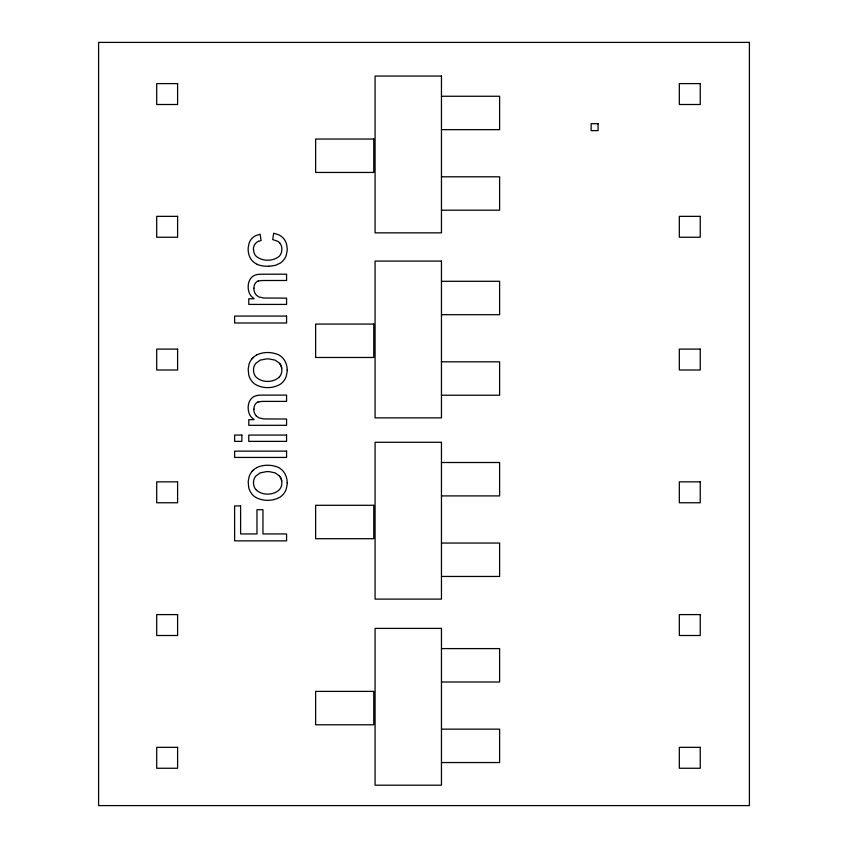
<?xml version="1.0" encoding="UTF-8"?>
<svg xmlns="http://www.w3.org/2000/svg" width="848" height="848" viewBox="0 0 848 848"><rect width="100%" height="100%" fill="white"/><g stroke="black" fill="none" stroke-linecap="round" stroke-linejoin="round"><path stroke-width="1.27" d="M279.511 376.809C273.618 382.957 261.714 382.978 255.831 376.809A10.102 10.102 0 0 1 253.722 372.357L253.563 371.223A12.614 12.614 0 0 1 253.52 369.452L253.637 368.318A10.123 10.123 0 0 1 255.842 363.336L260.166 360.135L266.601 358.895A30.337 30.337 0 0 1 269.208 358.937L275.102 360.135L279.501 363.315A10.028 10.028 0 0 1 281.631 367.746L281.833 369.452A12.603 12.603 0 0 1 281.79 371.223L281.621 372.357A10.081 10.081 0 0 1 279.511 376.809M279.511 489.519C273.618 495.677 261.714 495.688 255.831 489.519M252.015 358.736L253.202 357.474M252.015 471.446L253.202 470.184M256.732 354.899C263.431 351.697 271.72 351.803 278.494 354.75A15.55 15.55 0 0 1 284.917 361.036A18.486 18.486 0 0 1 287.186 370.046M256.732 467.608C263.431 464.407 271.72 464.524 278.494 467.46A15.55 15.55 0 0 1 284.917 473.746A18.486 18.486 0 0 1 287.186 482.756M258.502 241.362L261.067 240.503L260.124 234.207L255.608 235.702A13.176 13.176 0 0 0 249.132 243.026L248.199 247.711A22.249 22.249 0 0 0 248.157 249.206A18.529 18.529 0 0 0 250.393 258.184A14.321 14.321 0 0 0 257.241 264.29M258.28 281.133L259.742 280.783A25.302 25.302 0 0 1 263.823 280.518L286.571 280.487L286.571 274.19L261.428 274.211A42.665 42.665 0 0 0 258.64 274.349L257.283 274.54A12.508 12.508 0 0 0 252.556 276.48C247.839 280.349 247.181 287.589 249.301 292.984A12.614 12.614 0 0 0 251.517 296.471L254.124 298.75L248.782 298.75L248.782 304.421L286.571 304.421L286.571 298.125L263.611 298.019L258.969 296.98L256.393 295.199A10.558 10.558 0 0 1 253.817 288.235M258.28 402.037L259.742 401.676M257.283 395.444L258.64 395.263A42.665 42.665 0 0 1 261.428 395.126L286.571 395.094L286.571 401.39L263.823 401.39M268.975 266.304L275.165 265.413L280.147 263.198A14.957 14.957 0 0 0 282.183 261.587L282.787 260.983A15.359 15.359 0 0 0 286.242 255.29L287.122 250.966A22.493 22.493 0 0 0 287.186 248.294L286.688 244.669A14.978 14.978 0 0 0 283.614 238.564A14.596 14.596 0 0 0 278.685 234.79L273.66 233.264L272.717 239.56L277.974 241.404A8.056 8.056 0 0 1 279.607 242.835M441.458 96.259L499.61 96.259L499.61 129.659L441.458 129.659M441.458 176.797L499.61 176.797L499.61 210.198L441.458 210.198M441.458 281.292L499.61 281.292L499.61 314.693L441.458 314.693M441.458 361.82L499.61 361.82L499.61 395.232L441.458 395.232M441.458 462.51L499.61 462.51L499.61 495.91L441.458 495.91M441.458 543.049L499.61 543.049L499.61 576.449L441.458 576.449M441.458 648.603L499.61 648.603L499.61 682.004L441.458 682.004M441.458 729.142L499.61 729.142L499.61 762.543L441.458 762.543M256.393 416.092L258.969 417.873L263.611 418.923L286.571 419.018L286.571 425.314L248.782 425.314L248.782 419.654L254.124 419.654L251.517 417.375A12.614 12.614 0 0 1 249.301 413.888C247.203 408.513 247.796 401.21 252.577 397.405A12.508 12.508 0 0 1 257.283 395.475M279.511 489.519A10.081 10.081 0 0 0 281.631 485.067L281.79 483.943A12.603 12.603 0 0 0 281.833 482.162L281.621 480.466A10.028 10.028 0 0 0 279.501 476.035L275.102 472.845L269.208 471.647A30.337 30.337 0 0 0 266.601 471.615L260.166 472.855L255.842 476.057A10.123 10.123 0 0 0 253.626 481.028L253.52 482.173A12.614 12.614 0 0 0 253.563 483.943L253.732 485.067A10.102 10.102 0 0 0 255.831 489.519M253.51 249.121L253.838 251.973A9.72 9.72 0 0 0 256.107 256.213C262.191 261.566 273.13 261.544 279.257 256.276A9.551 9.551 0 0 0 281.515 252.089L281.79 250.436A12.943 12.943 0 0 0 281.833 248.793L281.812 248.326A9.413 9.413 0 0 0 279.649 242.804M253.393 249.121A8.565 8.565 0 0 1 258.47 241.277M268.964 266.166A26.988 26.988 0 0 1 257.177 264.438M254.029 288.214A7.314 7.314 0 0 1 258.142 280.847M256.647 354.994A15.847 15.847 0 0 0 249.121 363.856L248.178 369.092L248.74 374.943A16.727 16.727 0 0 0 252.301 381.78A14.67 14.67 0 0 0 255.142 384.292C262.541 388.723 272.696 388.734 280.126 384.345A14.957 14.957 0 0 0 282.161 382.713L282.776 382.098A15.72 15.72 0 0 0 286.232 376.332L287.122 371.954A22.631 22.631 0 0 0 287.196 370.046M279.501 363.315A10.081 10.081 0 0 1 281.727 368.308M259.742 401.655A25.302 25.302 0 0 1 263.823 401.422M254.029 409.118A7.314 7.314 0 0 1 258.142 401.751M256.34 416.135A10.558 10.558 0 0 1 253.817 409.139M256.647 467.714A15.847 15.847 0 0 0 249.121 476.565L248.178 481.812L248.74 487.653A16.727 16.727 0 0 0 252.301 494.49A14.67 14.67 0 0 0 255.142 497.013C262.541 501.444 272.696 501.454 280.126 497.066A14.957 14.957 0 0 0 282.161 495.423L282.776 494.808A15.72 15.72 0 0 0 286.232 489.042L287.122 484.674A22.631 22.631 0 0 0 287.196 482.756M279.501 476.025A10.081 10.081 0 0 1 281.727 481.017M749.409 42.4L98.591 42.4L98.591 805.6L749.409 805.6L749.409 42.4M441.458 76.055L375.081 76.055L375.081 232.85L441.458 232.85L441.458 76.055M177.603 83.602L156.7 83.602L156.7 104.505L177.603 104.505L177.603 83.602M700.236 83.602L679.333 83.602L679.333 104.505L700.236 104.505L700.236 83.602M598.063 123.702L591.141 123.702L591.141 130.624L598.063 130.624L598.063 123.702M373.767 139.04L315.626 139.04L315.626 172.451L373.767 172.451L373.767 139.04M177.603 216.346L156.7 216.346L156.7 237.249L177.603 237.249L177.603 216.346M700.236 216.346L679.333 216.346L679.333 237.249L700.236 237.249L700.236 216.346M441.458 261.089L375.081 261.089L375.081 417.873L441.458 417.873L441.458 261.089M286.571 316.071L234.62 316.071L234.62 322.993L286.571 322.993L286.571 316.071M373.767 324.074L315.626 324.074L315.626 357.474L373.767 357.474L373.767 324.074M177.603 349.1L156.7 349.1L156.7 370.004L177.603 370.004L177.603 349.1M700.236 349.1L679.333 349.1L679.333 370.004L700.236 370.004L700.236 349.1M241.86 435.077L234.62 435.077L234.62 441.373L241.86 441.373L241.86 435.077M286.571 435.077L248.782 435.077L248.782 441.373L286.571 441.373L286.571 435.077M441.458 442.306L375.081 442.306L375.081 599.101L441.458 599.101L441.458 442.306M286.571 451.136L234.62 451.136L234.62 457.432L286.571 457.432L286.571 451.136M177.603 481.844L156.7 481.844L156.7 502.758L177.603 502.758L177.603 481.844M700.236 481.844L679.333 481.844L679.333 502.758L700.236 502.758L700.236 481.844M373.767 505.291L315.626 505.291L315.626 538.703L373.767 538.703L373.767 505.291M240.599 505.917L234.62 505.917L234.62 540.865L286.571 540.865L286.571 533.943L262.954 533.943L262.954 509.701L256.976 509.701L256.976 533.943L240.599 533.943L240.599 505.917M177.603 614.599L156.7 614.599L156.7 635.502L177.603 635.502L177.603 614.599M700.236 614.599L679.333 614.599L679.333 635.502L700.236 635.502L700.236 614.599M441.458 628.4L375.081 628.4L375.081 785.195L441.458 785.195L441.458 628.4M373.767 691.385L315.626 691.385L315.626 724.786L373.767 724.786L373.767 691.385M177.603 747.342L156.7 747.342L156.7 768.256L177.603 768.256L177.603 747.342M700.236 747.342L679.333 747.342L679.333 768.256L700.236 768.256L700.236 747.342"/></g></svg>
